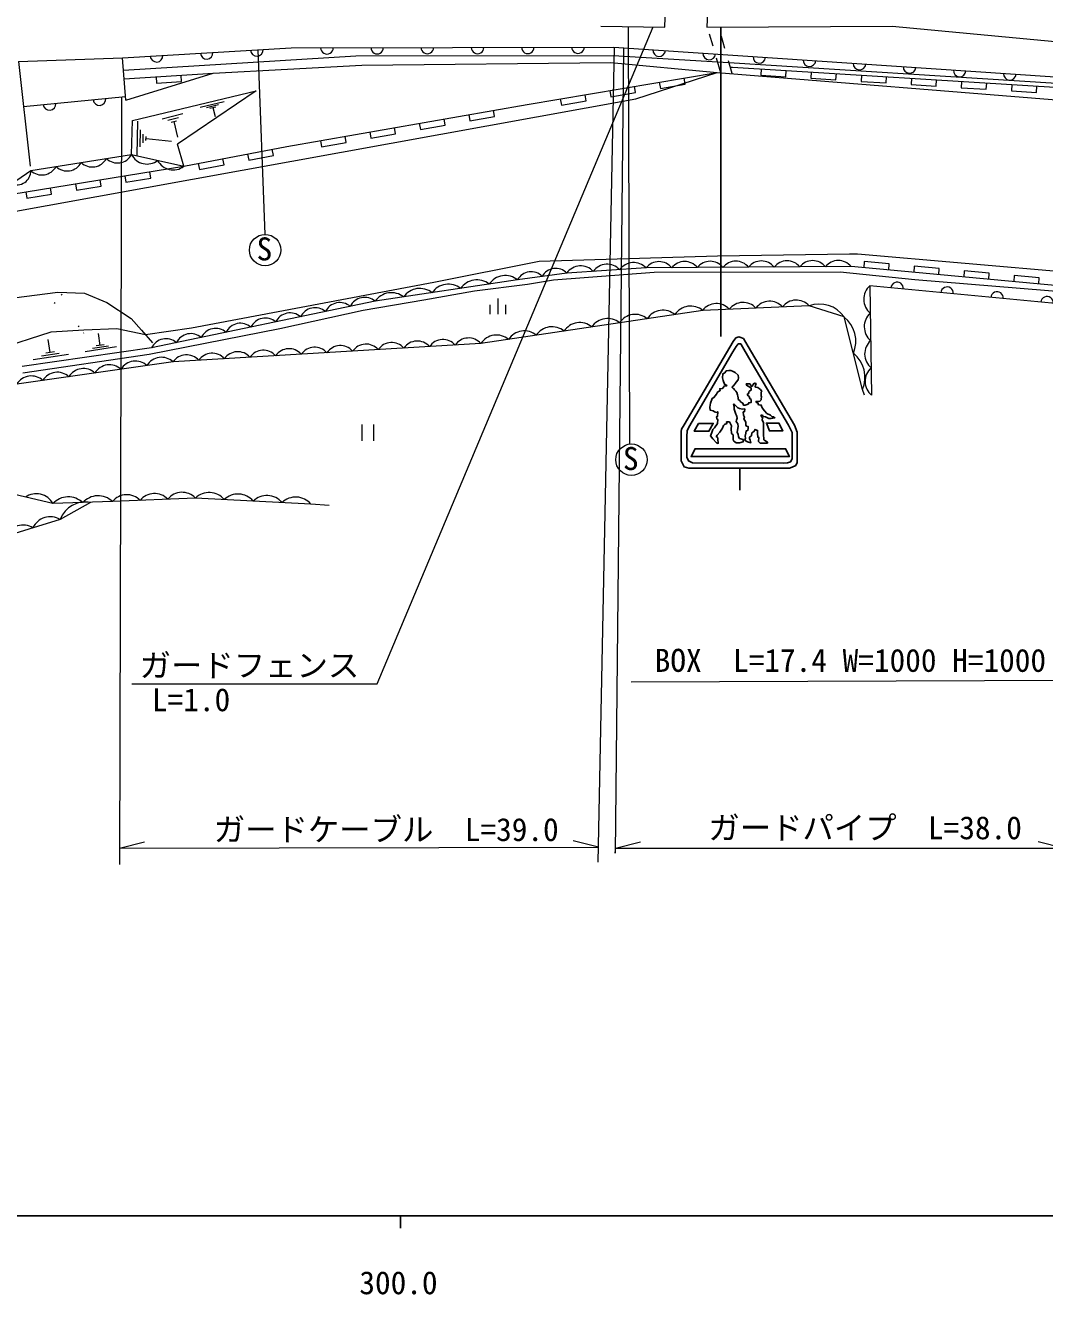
# Model space of a CAD drawing. Units: millimetres, scale not verified. Extents: x 40000 to 680000, y 20000 to 380000.
# Drawn here: x 338120 to 419324, y 198715 to 299780 of the extents above; entities that cross this region are included whole.
import ezdxf
from ezdxf.enums import TextEntityAlignment as Align

# ---------------------------------------------------------------- set-up
doc = ezdxf.new("R2010")
doc.units = ezdxf.units.MM
doc.header["$LTSCALE"] = 1000
doc.linetypes.add('CHAIN', pattern=[18.5, 12, -1.5, 3.5, -1.5])
for name, color, linetype, lineweight in [('M-BGD', 7, 'Continuous', 13), ('M-BMK', 2, 'CHAIN', 13), ('M-STR-HTXT', 7, 'Continuous', 13), ('M-STR-STRC', 7, 'Continuous', 13), ('M-TTL-BAND', 7, 'Continuous', 25)]:
    doc.layers.add(name, color=color, linetype=linetype, lineweight=lineweight)
doc.styles.add('ＭＳ ゴシック', font='')
doc.styles.get('ＭＳ ゴシック').set_extended_font_data('MS Gothic')

msp = doc.modelspace()

# ---------------------------------------------------------------- linework, layer by layer
at = {"layer": 'M-BGD'}
for p, q in [((389065, 299650), (389369, 307921)), ((392448, 299650), (392752, 307921)), ((383958, 299711), (389065, 299650)), ((386136, 299685), (386251, 266438)), ((392410, 299650), (407185, 299711)), ((407185, 299711), (422812, 298251)), ((392906, 298123), (392619, 299081)), ((393847, 297930), (393567, 298890)), ((337578, 296898), (345848, 297202)), ((345848, 297202), (359286, 297993)), ((346124, 293817), (345848, 297202)), ((345929, 296210), (364446, 297357)), ((356640, 297837), (357196, 283139)), ((359286, 297993), (385007, 298054)), ((364446, 297357), (384938, 297391)), ((384938, 297391), (394169, 296823)), ((385007, 298054), (420152, 295682)), ((393538, 296014), (393193, 297165)), ((337578, 296898), (338490, 288568)), ((353077, 295963), (364914, 296612)), ((364914, 296612), (384757, 296834)), ((384757, 296834), (393238, 296039)), ((394425, 295942), (394126, 296970)), ((394169, 296823), (420257, 295186)), ((394273, 296463), (394445, 296464)), ((394445, 296464), (420996, 294797)), ((396742, 296319), (396711, 295820)), ((398707, 295695), (398738, 296194)), ((345985, 295514), (353077, 295963)), ((346124, 293817), (353077, 295963)), ((348533, 295675), (348565, 295176)), ((348565, 295176), (350561, 295303)), ((350561, 295303), (350529, 295802)), ((378097, 293485), (393238, 296039)), ((386762, 293941), (393238, 296039)), ((388626, 295261), (388709, 294768)), ((390681, 295100), (390598, 295593)), ((393238, 296039), (426746, 293315)), ((396711, 295820), (398707, 295695)), ((400734, 296069), (400703, 295570)), ((400703, 295570), (402699, 295445)), ((402699, 295445), (402730, 295944)), ((404726, 295818), (404695, 295319)), ((404695, 295319), (406691, 295194)), ((406691, 295194), (406722, 295693)), ((408718, 295568), (408687, 295069)), ((410683, 294943), (410715, 295442)), ((412711, 295317), (412679, 294818)), ((414675, 294693), (414707, 295192)), ((337970, 293324), (346097, 294113)), ((346664, 292194), (356501, 294573)), ((356501, 294573), (350231, 290330)), ((382792, 293770), (382709, 294263)), ((384681, 294595), (384765, 294102)), ((384765, 294102), (386737, 294435)), ((386737, 294435), (386654, 294928)), ((388709, 294768), (390681, 295100)), ((408687, 295069), (410683, 294943)), ((412679, 294818), (414675, 294693)), ((416703, 295067), (416671, 294568)), ((416671, 294568), (418667, 294442)), ((418667, 294442), (418699, 294941)), ((332636, 284145), (386762, 293941)), ((352050, 293257), (353965, 293720)), ((352557, 293253), (353515, 293484)), ((352826, 293191), (353304, 293307)), ((353065, 293249), (353239, 292531)), ((358944, 290141), (378097, 293485)), ((380737, 293930), (380820, 293437)), ((380820, 293437), (382792, 293770)), ((346583, 289492), (346664, 292194)), ((347015, 289435), (347091, 292151)), ((349014, 292351), (350675, 292752)), ((349479, 292244), (350310, 292444)), ((349737, 292086), (350152, 292187)), ((349945, 292136), (350246, 290891)), ((371562, 291836), (371476, 292329)), ((373446, 292673), (373532, 292180)), ((373532, 292180), (375502, 292524)), ((375502, 292524), (375416, 293017)), ((347261, 290108), (347299, 291466)), ((347496, 290441), (347515, 291120)), ((365565, 291297), (365651, 290804)), ((365651, 290804), (367621, 291148)), ((367621, 291148), (367535, 291641)), ((369506, 291985), (369592, 291492)), ((369592, 291492), (371562, 291836)), ((347727, 290604), (347737, 290944)), ((347732, 290774), (349760, 290569)), ((350735, 288560), (350231, 290330)), ((350735, 288560), (358944, 290141)), ((361625, 290609), (361711, 290116)), ((361711, 290116), (363681, 290460)), ((363681, 290460), (363595, 290953)), ((338557, 288222), (346583, 289492)), ((346583, 289492), (350735, 288560)), ((353952, 288670), (353857, 289161)), ((355821, 289539), (355916, 289048)), ((355916, 289048), (357880, 289426)), ((357880, 289426), (357785, 289917)), ((335452, 286087), (350735, 288560)), ((335452, 286087), (338557, 288222)), ((348109, 287628), (348029, 288122)), ((351893, 288783), (351988, 288292)), ((351988, 288292), (353952, 288670)), ((342106, 287163), (342186, 286670)), ((344161, 286989), (344081, 287483)), ((346055, 287802), (346135, 287309)), ((346135, 287309), (348109, 287628)), ((338158, 286525), (338238, 286031)), ((338238, 286031), (340212, 286350)), ((340212, 286350), (340132, 286844)), ((342186, 286670), (344161, 286989)), ((370660, 279327), (379065, 281002)), ((379065, 281002), (393253, 281435)), ((393253, 281435), (403766, 281597)), ((403766, 281597), (404414, 281597)), ((404414, 281597), (424277, 279867)), ((404957, 280975), (404911, 280477)), ((406948, 280791), (404957, 280975)), ((381254, 280056), (377336, 279516)), ((380198, 279532), (388224, 280126)), ((387578, 280462), (381254, 280056)), ((403901, 280570), (387578, 280462)), ((388224, 280126), (403034, 280153)), ((403034, 280153), (408979, 279559)), ((423845, 278732), (403901, 280570)), ((406902, 280293), (406948, 280791)), ((408940, 280608), (408894, 280110)), ((410931, 280424), (408940, 280608)), ((410885, 279926), (410931, 280424)), ((412923, 280241), (412877, 279743)), ((414914, 280057), (412923, 280241)), ((414869, 279559), (414914, 280057)), ((351365, 275706), (370660, 279327)), ((377336, 279516), (365985, 277813)), ((373901, 278640), (378117, 279180)), ((378117, 279180), (380198, 279532)), ((405395, 279046), (405539, 270326)), ((421694, 277479), (405395, 279046)), ((408979, 279559), (424599, 278262)), ((416906, 279874), (416860, 279376)), ((418898, 279690), (416906, 279874)), ((418852, 279192), (418898, 279690)), ((337195, 278086), (340708, 278545)), ((340708, 278545), (342843, 278464)), ((340968, 278309), (341039, 278380)), ((342843, 278464), (344600, 277708)), ((365037, 277100), (369874, 277937)), ((369874, 277937), (373901, 278640)), ((375779, 276785), (375779, 278035)), ((340432, 277635), (340503, 277706)), ((344600, 277708), (346545, 276437)), ((365985, 277813), (348174, 274100)), ((358389, 275640), (365037, 277100)), ((392082, 277084), (374408, 274449)), ((375154, 276785), (375154, 277535)), ((376404, 276785), (376404, 277535)), ((400554, 277449), (392082, 277084)), ((403353, 276560), (400554, 277449)), ((346545, 276437), (347383, 275519)), ((404818, 270783), (403353, 276560)), ((335553, 273884), (340174, 275370)), ((340174, 275370), (342769, 275532)), ((342326, 275795), (342397, 275866)), ((342751, 275263), (342774, 275286)), ((342769, 275532), (345417, 275640)), ((344083, 274300), (343938, 275240)), ((345417, 275640), (347680, 275166)), ((347383, 275519), (348248, 274492)), ((347680, 275166), (351365, 275706)), ((347984, 273613), (358389, 275640)), ((348174, 274100), (337877, 272613)), ((340089, 273721), (339926, 274773)), ((345385, 274181), (342878, 273793)), ((344734, 274241), (343481, 274047)), ((344396, 274349), (343770, 274252)), ((374408, 274449), (349883, 272990)), ((349883, 272990), (337438, 271206)), ((337931, 272127), (347984, 273613)), ((341546, 273587), (338740, 273154)), ((340817, 273654), (339414, 273438)), ((340439, 273776), (339738, 273667)), ((404974, 270326), (404818, 270783)), ((364915, 268012), (364915, 266712)), ((365890, 266712), (365890, 268012)), ((340316, 261700), (327142, 264801)), ((345059, 261862), (340316, 261700)), ((343312, 261802), (340884, 260443)), ((351667, 262146), (345059, 261862)), ((360868, 261659), (351667, 262146)), ((362328, 261538), (360868, 261659)), ((340884, 260443), (330101, 257119))]:
    msp.add_line(p, q, dxfattribs=at)
for centre in [(357220, 281889), (386406, 265198)]:
    msp.add_circle(centre, 1250, dxfattribs=at)
for centre, radius, start, end in [((348574, 297363), 500, 183.36646, 3.36646), ((352567, 297598), 500, 183.36646, 3.36646), ((356560, 297833), 500, 183.36646, 3.36646), ((362146, 298000), 500, 180.13545, 0.13545), ((366146, 298009), 500, 180.13545, 0.13545), ((370146, 298019), 500, 180.13545, 0.13545), ((374146, 298028), 500, 180.13545, 0.13545), ((378146, 298037), 500, 180.13545, 0.13545), ((382146, 298047), 500, 180.13545, 0.13545), ((388611, 297810), 500, 176.13987, 356.13987), ((392602, 297541), 500, 176.13987, 356.13987), ((396593, 297272), 500, 176.13987, 356.13987), ((400584, 297003), 500, 176.13987, 356.13987), ((404575, 296733), 500, 176.13987, 356.13987), ((408566, 296464), 500, 176.13987, 356.13987), ((412557, 296195), 500, 176.13987, 356.13987), ((416548, 295925), 500, 176.13987, 356.13987), ((340043, 293525), 500, 185.54767, 5.54767), ((344024, 293912), 500, 185.54767, 5.54767), ((343451, 289788), 1282, 226.57638, 331.40849), ((345458, 290105), 1282, 226.57638, 331.40849), ((347814, 290119), 1382, 206.99322, 307.69261), ((337420, 288213), 1137, 248.59539, 0.43753), ((339438, 289153), 1282, 226.57638, 331.40849), ((341445, 289470), 1282, 226.57638, 331.40849), ((349890, 289653), 1382, 206.99322, 307.69261), ((388603, 279678), 1291, 38.16061, 142.59826), ((390644, 279691), 1291, 38.16061, 142.59826), ((392684, 279705), 1291, 38.16061, 142.59826), ((394724, 279718), 1291, 38.16061, 142.59826), ((396765, 279732), 1291, 38.16061, 142.59826), ((398805, 279745), 1291, 38.16061, 142.59826), ((400845, 279759), 1291, 38.16061, 142.59826), ((402886, 279772), 1291, 38.16061, 142.59826), ((378415, 278930), 1228, 44.21073, 151.4959), ((380374, 279200), 1228, 44.21073, 151.4959), ((382363, 279260), 1365, 42.99932, 144.33626), ((384471, 279396), 1365, 42.99932, 144.33626), ((386579, 279531), 1365, 42.99932, 144.33626), ((371819, 277609), 1567, 51.45091, 145.61062), ((374089, 277950), 1567, 51.45091, 145.61062), ((376359, 278290), 1567, 51.45091, 145.61062), ((406351, 277972), 1438, 131.66932, 230.22458), ((407572, 278837), 500, 354.50843, 174.50843), ((411554, 278454), 500, 354.50843, 174.50843), ((365153, 276852), 1272, 49.13824, 154.41628), ((367279, 276928), 1567, 51.45091, 145.61062), ((369549, 277269), 1567, 51.45091, 145.61062), ((415535, 278071), 500, 354.50843, 174.50843), ((419517, 277688), 500, 354.50843, 174.50843), ((361195, 276026), 1272, 49.13824, 154.41628), ((363174, 276439), 1272, 49.13824, 154.41628), ((388915, 275603), 1497, 50.24404, 146.71466), ((391124, 275933), 1497, 50.24404, 146.71466), ((393179, 276257), 1374, 41.95984, 142.97168), ((395297, 276348), 1374, 41.95984, 142.97168), ((397415, 276439), 1374, 41.95984, 142.97168), ((399533, 276530), 1374, 41.95984, 142.97168), ((401377, 275188), 2406, 34.76632, 109.99434), ((355258, 274789), 1272, 49.13824, 154.41628), ((357237, 275201), 1272, 49.13824, 154.41628), ((359216, 275614), 1272, 49.13824, 154.41628), ((382287, 274615), 1497, 50.24404, 146.71466), ((384497, 274945), 1497, 50.24404, 146.71466), ((386706, 275274), 1497, 50.24404, 146.71466), ((401809, 274631), 2470, 337.133, 51.33154), ((406387, 275792), 1438, 131.66932, 230.22458), ((351300, 273963), 1272, 49.13824, 154.41628), ((353279, 274376), 1272, 49.13824, 154.41628), ((375660, 273627), 1497, 50.24404, 146.71466), ((377869, 273956), 1497, 50.24404, 146.71466), ((380078, 274286), 1497, 50.24404, 146.71466), ((349321, 273551), 1272, 49.13824, 154.41628), ((357083, 272619), 1298, 41.34028, 145.47036), ((359127, 272740), 1298, 41.34028, 145.47036), ((361171, 272862), 1298, 41.34028, 145.47036), ((363215, 272984), 1298, 41.34028, 145.47036), ((365258, 273105), 1298, 41.34028, 145.47036), ((367302, 273227), 1298, 41.34028, 145.47036), ((369346, 273348), 1298, 41.34028, 145.47036), ((371390, 273470), 1298, 41.34028, 145.47036), ((373433, 273592), 1298, 41.34028, 145.47036), ((406423, 273612), 1438, 131.66932, 230.22458), ((346892, 271705), 1348, 47.13057, 149.18189), ((348966, 272002), 1348, 47.13057, 149.18189), ((350952, 272254), 1298, 41.34028, 145.47036), ((352996, 272375), 1298, 41.34028, 145.47036), ((355040, 272497), 1298, 41.34028, 145.47036), ((402542, 271742), 2470, 337.133, 51.33154), ((340670, 270813), 1348, 47.13057, 149.18189), ((342744, 271110), 1348, 47.13057, 149.18189), ((344818, 271407), 1348, 47.13057, 149.18189), ((406459, 271432), 1438, 131.66932, 230.22458), ((338595, 270516), 1348, 47.13057, 149.18189), ((338984, 260964), 1522, 28.93826, 124.57088), ((341542, 260584), 1658, 46.25273, 137.6634), ((342922, 259651), 2186, 79.70325, 158.75849), ((343913, 260665), 1658, 46.25273, 137.6634), ((346202, 260945), 1465, 43.66004, 141.25805), ((348404, 261040), 1465, 43.66004, 141.25805), ((350607, 261135), 1465, 43.66004, 141.25805), ((352760, 261010), 1577, 40.04388, 133.90405), ((355060, 260888), 1577, 40.04388, 133.90405), ((357361, 260767), 1577, 40.04388, 133.90405), ((359661, 260645), 1577, 40.04388, 133.90405), ((337950, 258468), 1523, 59.33457, 154.93143), ((340107, 259133), 1523, 59.33457, 154.93143)]:
    msp.add_arc(centre, radius, start, end, dxfattribs=at)
at = {"layer": 'M-BMK'}
msp.add_arc((390872, -12465), 316340, 75.45119, 93.68372, dxfattribs=at)
at = {"layer": 'M-STR-HTXT'}
for p, q in [((366149, 247357), (388131, 299661)), ((383747, 233154), (385048, 298051)), ((385767, 298002), (385121, 233858)), ((345778, 294082), (345622, 232971)), ((386393, 247505), (422181, 247641)), ((346599, 247357), (366149, 247357)), ((345626, 234265), (347624, 234769)), ((383771, 234353), (381770, 234849)), ((385125, 234267), (387125, 234767)), ((420798, 234266), (418798, 234766)), ((345626, 234265), (383771, 234353)), ((385121, 233858), (385123, 234134)), ((385125, 234267), (420798, 234266))]:
    msp.add_line(p, q, dxfattribs=at)
at = {"layer": 'M-STR-STRC', "lineweight": 25}
for p, q in [((393519, 275011), (393519, 299654)), ((395051, 264521), (395051, 262782))]:
    msp.add_line(p, q, dxfattribs=at)
for points in [[(395037, 274963), (395322, 274855), (395711, 274211), (399395, 267937), (399606, 267388), (399606, 264984), (399498, 264742), (399216, 264595), (399002, 264514), (390983, 264527), (390594, 264621), (390446, 264957), (390366, 265118), (390366, 267455), (390406, 267616), (390594, 267979), (394507, 274622), (394735, 274891), (394972, 274976)], [(395119, 274429), (395260, 274192), (395768, 273301), (398931, 267941), (399203, 267362), (399204, 265275), (399080, 265027), (398844, 264942), (398505, 264934), (391260, 264942), (390947, 265101), (390815, 265395), (390809, 265666), (390812, 267048), (390832, 267486), (390983, 267795), (394495, 273773), (394742, 274216), (394921, 274429)], [(394428, 270998), (394568, 271112), (394758, 271378), (394898, 271568), (394923, 271721), (394898, 271936), (394682, 272152), (394454, 272241), (394327, 272291), (394175, 272291), (393959, 272279), (393845, 272126), (393693, 272038), (393668, 271721), (393718, 271492), (393807, 271201), (393972, 271137), (393998, 271074), (393829, 271074), (393750, 270961), (393665, 270871), (393446, 270843), (393463, 270702), (393254, 270583), (393186, 270403), (392978, 270149), (392843, 270071), (392696, 269699), (392651, 269383), (392668, 269152), (392916, 269096), (393029, 269005), (393198, 268960), (393277, 269011), (393265, 268645), (393195, 268614), (393201, 268450), (393280, 268405), (393274, 268078), (393032, 267729), (392902, 267599), (392812, 267351), (392711, 267086), (392891, 266855), (393184, 266551), (393319, 266494), (393297, 266849), (393252, 267002), (393167, 267052), (393224, 267143), (393455, 267402), (393652, 267712), (393742, 267920), (393821, 267999), (394001, 268078), (393990, 268202), (394210, 268213), (394368, 267892), (394362, 267661), (394390, 267272), (394497, 267165), (394509, 266816), (394543, 266709), (394751, 266545), (395010, 266528), (395303, 266613), (395309, 266793), (395016, 266895), (394943, 267013), (394920, 267233), (394836, 267362), (394858, 267543), (394898, 267836), (394881, 268061), (394813, 268151), (394757, 268242), (394762, 268337), (394819, 268507), (394807, 268642), (394770, 268721), (394721, 268833), (394646, 269074), (394587, 269226), (394595, 269437), (394544, 269615), (394587, 269632), (394741, 269456), (394876, 269315), (395023, 269281), (395265, 269225), (395428, 269236), (395411, 269016), (395310, 269005), (395333, 268746), (395406, 268577), (395361, 268441), (395451, 268312), (395530, 268182), (395519, 267957), (395569, 267878), (395716, 267838), (395710, 267703), (395676, 267517), (395547, 267506), (395513, 267308), (395457, 267083), (395502, 266908), (395434, 266750), (395535, 266677), (395659, 266621), (395919, 266553), (395868, 266745), (395806, 266891), (395817, 267004), (395969, 267105), (395986, 267325), (396167, 267438), (396240, 267545), (396246, 267613), (396449, 267534), (396437, 267291), (396465, 266998), (396550, 266970), (396539, 266638), (396651, 266514), (397232, 266519), (397232, 266598), (397029, 266733), (396961, 266784), (396922, 267263), (396939, 267844), (396916, 268154), (396826, 268351), (396837, 268531), (396775, 268644), (396725, 268740), (396843, 268740), (396905, 268639), (397091, 268610), (397345, 268469), (397536, 268469), (397841, 268537), (397750, 268599), (397604, 268616), (397491, 268740), (397192, 268887), (397001, 269095), (396809, 269315), (396764, 269450), (396747, 269552), (396539, 269574), (396477, 269732), (396347, 269760), (396336, 269839), (396646, 269856), (396734, 269954), (396753, 270051), (396779, 270202), (396745, 270277), (396745, 270453), (396738, 270566), (396783, 270630), (396681, 270784), (396599, 270852), (396464, 270953), (396328, 270979), (396261, 271002), (396291, 271137), (396340, 271261), (396246, 271299), (396129, 271239), (396061, 271077), (395964, 271013), (395907, 271122), (395844, 271227), (395697, 271250), (395547, 271231), (395573, 271130), (395825, 270972), (395937, 270882), (395934, 270746), (395772, 270649), (395765, 270555), (395701, 270423), (395641, 270416), (395663, 270326), (395780, 270217), (395844, 270059), (395956, 269984), (395941, 269751), (395750, 269732), (395720, 269638), (395614, 269582), (395457, 269537), (395321, 269544), (395272, 269698), (395107, 269811), (395032, 269920), (394919, 269991), (394919, 270130), (394885, 270262), (394863, 270356), (394803, 270547), (394735, 270664), (394626, 270769), (394555, 270870), (394502, 270878), (394442, 270946)], [(391761, 268087), (391405, 267465), (392572, 267465), (392927, 268087)], [(397480, 268101), (398150, 268111), (398477, 267498), (397401, 267492), (397153, 268112)], [(392045, 266068), (398687, 266068), (398991, 265446), (391154, 265446), (391471, 266068)]]:
    msp.add_lwpolyline(points, close=True, dxfattribs=at)
at = {"layer": 'M-TTL-BAND'}
for p, q in [((40000, 205000), (579000, 205000)), ((368000, 205000), (368000, 204000))]:
    msp.add_line(p, q, dxfattribs=at)

# ---------------------------------------------------------------- texts
at = {"layer": 'M-BGD', "style": 'ＭＳ ゴシック'}
for p in [(356541, 280515), (385728, 263824)]:
    msp.add_text('S', height=1833, dxfattribs=at).set_placement(p, align=Align.BOTTOM_LEFT)
at = {"layer": 'M-STR-HTXT', "style": 'ＭＳ ゴシック'}
for s, p in [('ガードフェンス', (347222, 247357)), ('BOX\u3000L=17.4 W=1000 H=1000', (388259, 247754)), ('L=1.0', (348207, 244620)), ('ガードケーブル\u3000L=39.0', (353126, 234282)), ('ガードパイプ\u3000L=38.0', (392529, 234425))]:
    msp.add_text(s, height=1833, dxfattribs=at).set_placement(p, align=Align.BOTTOM_LEFT)
at = {"layer": 'M-TTL-BAND', "style": 'ＭＳ ゴシック'}
msp.add_text('300.0', height=1833, dxfattribs=at).set_placement((367844, 198195), align=Align.BOTTOM_CENTER)

doc.saveas('drawing.dxf')
